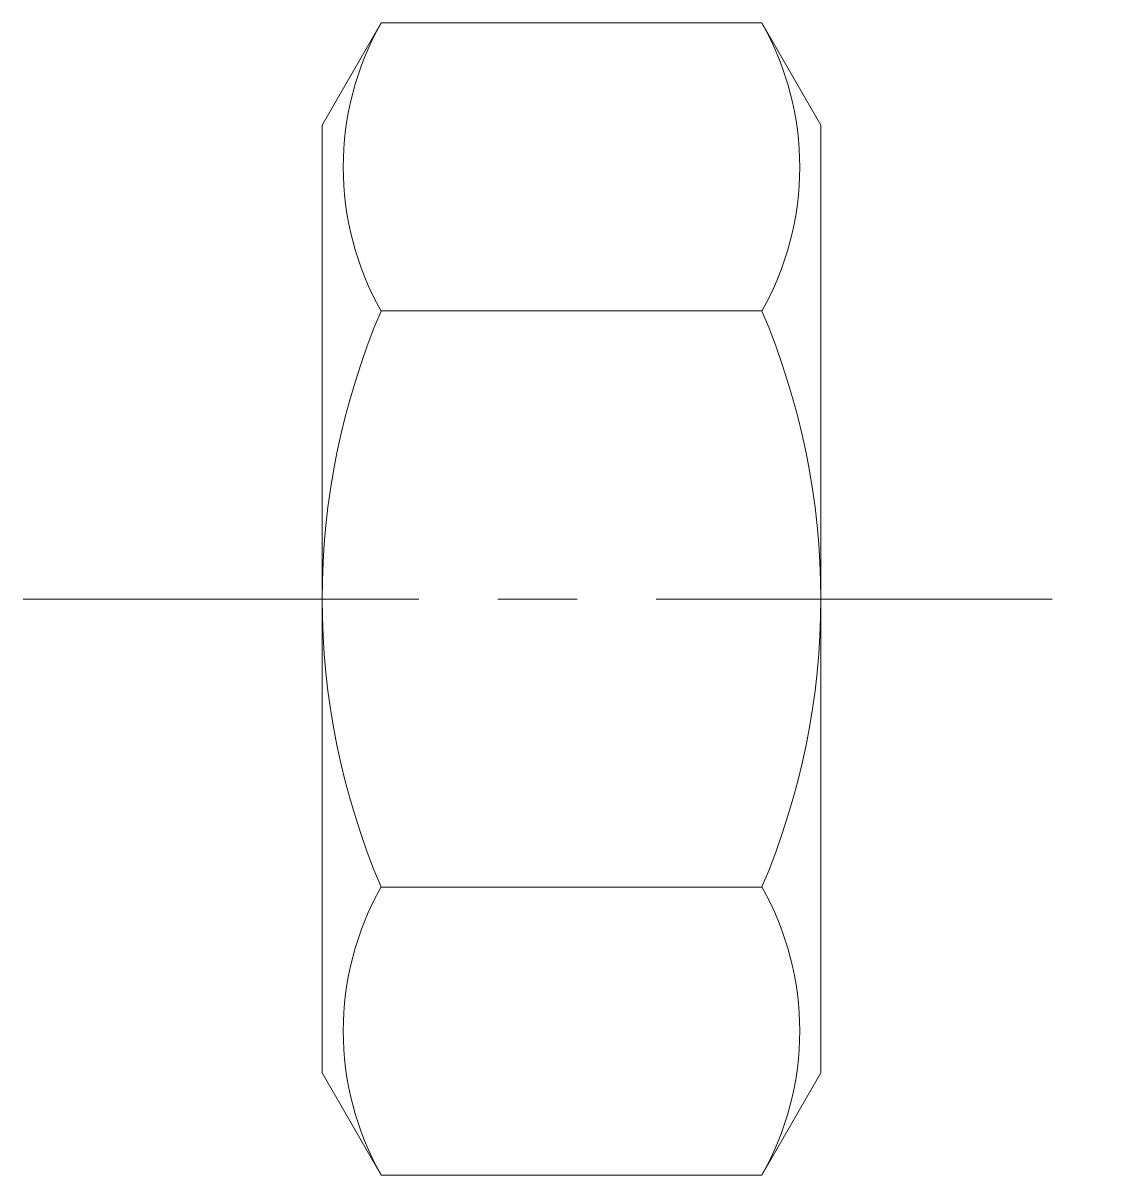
# Model space of a CAD drawing. Header units: millimetres. Extents: x -3 to 8, y -5.8 to 5.8.
import ezdxf

# ---------------------------------------------------------------- set-up
doc = ezdxf.new("R2010")
doc.units = ezdxf.units.MM
doc.header["$LTSCALE"] = 0.5
doc.linetypes.add('CENTER', pattern=[50.8, 31.75, -6.35, 6.35, -6.35])
doc.layers.get('0').update_dxf_attribs({"color": 9, "lineweight": 15})

msp = doc.modelspace()

# ---------------------------------------------------------------- linework, layer by layer
at = {"ltscale": 0.5}
for p, q in [((0.591, 5.774), (0, 4.75)), ((4.409, 5.774), (0.591, 5.774)), ((4.409, 5.774), (5, 4.75)), ((0, -4.75), (0, 4.75)), ((5, -4.75), (5, 4.75)), ((4.409, 2.887), (0.591, 2.887)), ((4.409, -2.887), (0.591, -2.887)), ((0.591, -5.774), (0, -4.75)), ((4.409, -5.774), (5, -4.75)), ((4.409, -5.774), (0.591, -5.774))]:
    msp.add_line(p, q, dxfattribs=at)
at = {"color": 1, "linetype": 'CENTER', "ltscale": 0.25}
msp.add_line((-3, 0), (8, 0), dxfattribs=at)
at = {"ltscale": 0.5}
for centre, radius, start, end in [((3.14, 4.33), 2.929, 150.4801, 209.5199), ((1.86, 4.33), 2.929, 330.4801, 29.5199), ((7.347, 0), 7.347, 156.8627, 203.1373), ((-2.347, 0), 7.347, 336.8627, 23.1373), ((3.14, -4.33), 2.929, 150.4801, 209.5199), ((1.86, -4.33), 2.929, 330.4801, 29.5199)]:
    msp.add_arc(centre, radius, start, end, dxfattribs=at)

doc.saveas('drawing.dxf')
